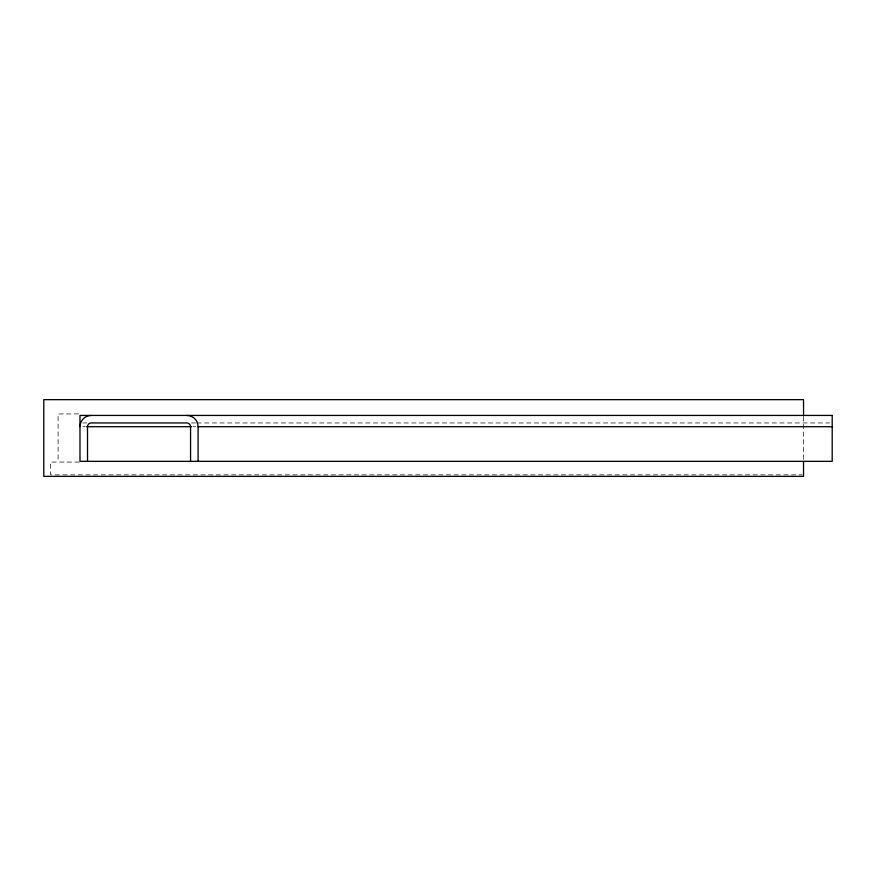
<?xml version="1.0" encoding="UTF-8"?>
<svg xmlns="http://www.w3.org/2000/svg" width="876" height="876" viewBox="0 0 876 876"><rect width="100%" height="100%" fill="white"/><g stroke="black" fill="none" stroke-linecap="round" stroke-linejoin="round"><path stroke-width="0.66" stroke-dasharray="4.38 3.29" d="M78.61 413.932L58.09 413.932L58.09 462.068M82.683 422.955L86.812 422.955M191.483 422.955L195.512 422.955M196.859 422.955L829.517 422.955M82.683 426.721L85.366 426.721M192.829 426.721L195.512 426.721M79.267 462.068L50.567 462.068L50.567 474.858L802.164 474.858M803.533 416.604L803.533 462.068"/><path stroke-width="1.31" d="M86.713 426.721L191.483 426.721M198.195 426.721L832.2 426.721M803.533 415.793L803.533 399.642L43.8 399.642L43.8 476.358L803.533 476.358L803.533 461.553M198.085 461.324L198.085 426.721A11.279 11.279 0 0 0 186.807 415.432M190.563 461.324L190.563 426.721A3.756 3.756 0 0 0 186.807 422.955L91.279 422.955A3.756 3.756 0 0 0 87.512 426.721L87.512 461.324M79.99 426.721A11.279 11.279 0 0 1 91.279 415.432M832.2 415.432L79.99 415.432L79.99 461.324L832.2 461.324L832.2 415.432"/></g></svg>
